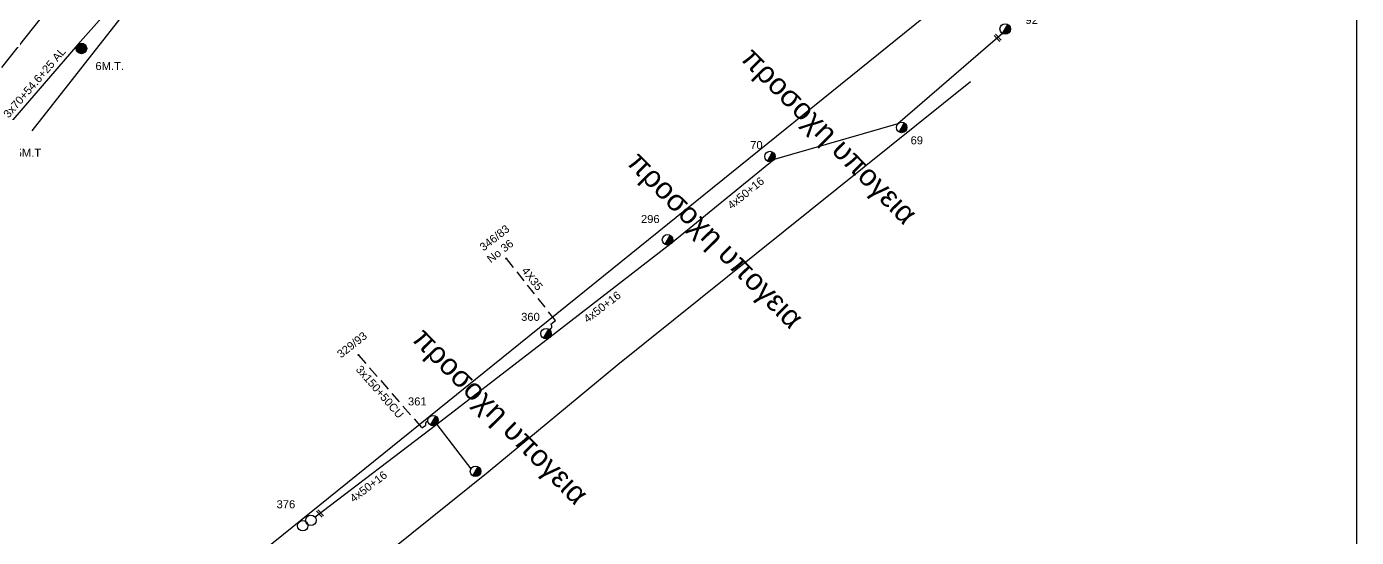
# Model space of a CAD drawing. Header units: millimetres. Extents: x 7477 to 9676, y 1828 to 2857.
# Drawn here: x 9203.3 to 9502.3, y 2330.2 to 2445 of the extents above; entities that cross this region are included whole.
import ezdxf
from ezdxf.enums import TextEntityAlignment as Align

# ---------------------------------------------------------------- set-up
doc = ezdxf.new("R2010")
doc.units = ezdxf.units.MM
doc.linetypes.add('DASHED', pattern=[19.05, 12.7, -6.35])
for name, color, linetype, lineweight in [('3x150+50CU', 7, 'Continuous', 30), ('3x70+54.6+25 AL', 7, 'SYN_LINE', 30), ('4X35', 7, 'DASHED', 30), ('4x50+16', 7, 'Continuous', 30), ('4x6', 7, 'SYN_LINE', 30), ('Υπόβαθρο ΔΕΗ', 7, 'Continuous', 30)]:
    doc.layers.add(name, color=color, linetype=linetype, lineweight=lineweight)
for name, color, linetype in [('TEXT ΚΑΛΩΔΙΩΝ', 7, 'Continuous'), ('Άγνωστα', 7, 'Continuous'), ('Μηχανική τομή', 7, 'Continuous'), ('Στύλος Ξύλινος', 7, 'Continuous'), ('Στύλος Ξύλινος @ 1', 7, 'Continuous'), ('Στύλος ΦΜ', 7, 'Continuous'), ('Στύλος ΦΜ @ 1', 7, 'Continuous'), ('Συνδέσεις', 7, 'Continuous')]:
    doc.layers.add(name, color=color, linetype=linetype)
doc.styles.add('arial', font='ARIAL.TTF')
doc.styles.get("Standard").update_dxf_attribs({"font": 'ARIAL.TTF'})
doc.linetypes.add('SYN_LINE', pattern='A,0.5,-0.0001,["/\\/\\/\\/",Standard,S=0.1,R=0,X=0,Y=-0.05],-0.25', length=0.7501)

# ---------------------------------------------------------------- blocks, each defined once
blk = doc.blocks.new('ΥΠΑΡΧΩΝ ΤΣΙΜΕΝΤΕΝΙΟΣ ΣΤΥΛΟΣ')
at = {"layer": 'Στύλος ΦΜ'}
blk.add_hatch(color=7, dxfattribs=at).paths.add_polyline_path([(-1.29, -2.28, 0.574793), (2.62, 0, 0.268822), (1.3, 2.27)])
at = {"layer": 'Στύλος ΦΜ', "color": 7}
blk.add_line((-1.29, -2.28), (1.3, 2.27), dxfattribs=at)
blk.add_circle((0, 0), 2.62, dxfattribs=at)
at = {"layer": 'Στύλος ΦΜ', "flags": 4}
for tag, p in [('ΤΥΠΟΣ', (-4.91, 3.03)), ('ΑΡΙΘΜΟΣ', (-4.68, 8.05))]:
    blk.add_attdef(tag, p, '', height=4, dxfattribs=at)
blk = doc.blocks.new('ΥΠΑΡΧΩΝ ΞΥΛΙΝΟΣ ΣΤΥΛΟΣ')
at = {"layer": 'Στύλος Ξύλινος'}
h = blk.add_hatch(color=7, dxfattribs=at)
h.paths.add_polyline_path([(-2.62, 0, 0.270008), (-1.29, -2.28), (1.3, 2.27, 0.576266)])
h.paths.add_polyline_path([(-1.29, -2.28, 0.574793), (2.62, 0, 0.268822), (1.3, 2.27)])
at = {"layer": 'Στύλος Ξύλινος', "color": 7}
blk.add_line((-1.29, -2.28), (1.3, 2.27), dxfattribs=at)
blk.add_circle((0, 0), 2.62, dxfattribs=at)
at = {"layer": 'Στύλος Ξύλινος', "flags": 4}
for tag, p in [('ΑΡΙΘΜΟΣ', (-4.91, 8.6)), ('ΤΥΠΟΣ', (-4.85, 3.39))]:
    blk.add_attdef(tag, p, '', height=4, dxfattribs=at)
blk = doc.blocks.new('ΠΡΟΒΛΕΠΟΜΕΝΟΣ ΞΥΛΙΝΟΣ ΣΤΥΛΟΣ')
at = {"layer": 'Στύλος Ξύλινος', "color": 7}
blk.add_circle((0, 0), 2.62, dxfattribs=at)
at = {"layer": 'Στύλος Ξύλινος', "flags": 4}
for tag, p in [('ΑΡΙΘΜΟΣ', (-6.53, 6.96)), ('ΤΥΠΟΣ', (-6.8, 2.18))]:
    blk.add_attdef(tag, p, '', height=4, dxfattribs=at)
blk = doc.blocks.new('ΜΗΧΑΝΙΚΗ ΤΟΜΗ')
at = {"layer": 'Μηχανική τομή', "ltscale": 40}
for p, q in [((-1.9, 0.8), (5.7, 0.8)), ((-1.9, -0.8), (5.7, -0.8))]:
    blk.add_line(p, q, dxfattribs=at)
blk = doc.blocks.new('_ΣΥΝΔΕΣΗ')
at = {"layer": 'Συνδέσεις', "linetype": 'SYN_LINE', "ltscale": 40}
blk.add_hatch(color=256, dxfattribs=at).paths.add_polyline_path([(0.5, 0, 1), (-0.5, 0, 1)])
at = {"layer": 'Συνδέσεις'}
blk.add_circle((0, 0), 0.5, dxfattribs=at)

msp = doc.modelspace()

# ---------------------------------------------------------------- linework, layer by layer
at = {"layer": '3x150+50CU', "color": 5, "linetype": 'DASHED', "lineweight": -3, "ltscale": 0.2}
msp.add_lwpolyline([(9277.93, 2371.18), (9292.18, 2354.83), (9293.03, 2355.38, -0.494551), (9293.54, 2356.33, 30.293401)], format="xyb", dxfattribs=at)
at = {"layer": '3x70+54.6+25 AL', "color": 85, "linetype": 'SYN_LINE', "lineweight": -3, "ltscale": 15}
msp.add_lwpolyline([(9241.05, 2470.56), (9214.83, 2440.96), (9197.35, 2420.75), (9175.04, 2397.26), (9154.83, 2384.57), (9129.85, 2371.36)], dxfattribs=at)
at = {"layer": '4X35', "color": 5, "linetype": 'DASHED', "lineweight": -3, "ltscale": 0.2}
msp.add_lwpolyline([(9311.14, 2392.88), (9322.24, 2378.87), (9321.22, 2378.06, -0.793306), (9320.71, 2377.03, 2.673351)], format="xyb", dxfattribs=at)
at = {"layer": '4x50+16', "color": 5, "lineweight": -3, "ltscale": 0.2}
msp.add_lwpolyline([(9422.79, 2443.45), (9399.22, 2423.14), (9371.44, 2415.17), (9348.25, 2396.25), (9321.02, 2375.24), (9295.53, 2355.61), (9268.18, 2334.75)], dxfattribs=at)
at = {"layer": '4x6', "color": 5, "linetype": 'SYN_LINE', "lineweight": -3, "ltscale": 15}
msp.add_lwpolyline([(9295.53, 2355.61), (9303.22, 2345.62)], dxfattribs=at)
at = {"layer": 'Υπόβαθρο ΔΕΗ', "lineweight": -3}
msp.add_lwpolyline([(7515.98, 2835.63), (9502.35, 2835.63), (9502.35, 1846.95), (7515.98, 1846.95)], close=True, dxfattribs=at)
for points in [[(9197.76, 2435.8), (9244.94, 2495.42), (9178.31, 2548.71)], [(9256.8, 2327.51), (9405.03, 2447.06), (9291.69, 2532.65), (9204.44, 2421.56)], [(9268.17, 2313.67), (9307.06, 2344.94), (9336.24, 2369.06), (9373.44, 2398.89), (9415.58, 2432.71)]]:
    msp.add_lwpolyline(points, dxfattribs=at)

# ---------------------------------------------------------------- block references
at = {"layer": 'Μηχανική τομή', "lineweight": -3, "xscale": 0.2499999999999996, "yscale": 0.2499999999999996, "zscale": 0.4999999999999997, "rotation": 314.0430771350141}
for p in [(9421.34, 2442.85), (9268.95, 2335.93)]:
    msp.add_blockref('ΜΗΧΑΝΙΚΗ ΤΟΜΗ', p, dxfattribs=at)
at = {"layer": 'Στύλος Ξύλινος @ 1', "lineweight": -3, "ltscale": 40}
ref = msp.add_blockref('ΥΠΑΡΧΩΝ ΞΥΛΙΝΟΣ ΣΤΥΛΟΣ', (9215.64, 2440.1), dxfattribs=dict(at, xscale=0.4499999999998181, yscale=0.4499999999998181, zscale=0.4499999999998181))
ref.add_attrib('ΤΥΠΟΣ', '6M.T.', (9218.78, 2435.26), dxfattribs={"layer": 'Στύλος Ξύλινος', "height": 1.8, "flags": 4})
ref = msp.add_blockref('ΥΠΑΡΧΩΝ ΞΥΛΙΝΟΣ ΣΤΥΛΟΣ', (9198.17, 2419.9), dxfattribs=dict(at, xscale=0.449999999999818, yscale=0.449999999999818, zscale=0.449999999999818))
ref.add_attrib('ΤΥΠΟΣ', '5M.T', (9200.83, 2415.75), dxfattribs={"layer": 'Στύλος Ξύλινος', "height": 1.8, "flags": 4})
ref = msp.add_blockref('ΠΡΟΒΛΕΠΟΜΕΝΟΣ ΞΥΛΙΝΟΣ ΣΤΥΛΟΣ', (9267.24, 2334.04), dxfattribs=dict(at, xscale=0.4499999999998181, yscale=0.4499999999998181, zscale=0.4499999999998181))
ref.add_attrib('ΤΥΠΟΣ', '376', (9259.51, 2336.75), dxfattribs={"layer": 'Στύλος Ξύλινος', "height": 1.8, "flags": 4})
at = {"layer": 'Στύλος Ξύλινος @ 1', "lineweight": -3, "ltscale": 40, "xscale": 0.4499999999998181, "yscale": 0.4499999999998181, "zscale": 0.4499999999998181}
msp.add_blockref('ΠΡΟΒΛΕΠΟΜΕΝΟΣ ΞΥΛΙΝΟΣ ΣΤΥΛΟΣ', (9265.39, 2332.83), dxfattribs=at)
at = {"layer": 'Στύλος ΦΜ @ 1', "lineweight": -3, "ltscale": 40}
ref = msp.add_blockref('ΥΠΑΡΧΩΝ ΤΣΙΜΕΝΤΕΝΙΟΣ ΣΤΥΛΟΣ', (9423.37, 2444.48), dxfattribs=dict(at, xscale=0.449999999999818, yscale=0.449999999999818, zscale=0.449999999999818))
ref.add_attrib('ΤΥΠΟΣ', '92', (9427.92, 2445.61), dxfattribs={"layer": 'Στύλος ΦΜ', "height": 1.8, "flags": 4})
ref = msp.add_blockref('ΥΠΑΡΧΩΝ ΤΣΙΜΕΝΤΕΝΙΟΣ ΣΤΥΛΟΣ', (9400.08, 2422.34), dxfattribs=dict(at, xscale=0.4499999999998181, yscale=0.4499999999998181, zscale=0.4499999999998181))
ref.add_attrib('ΤΥΠΟΣ', '69', (9402.09, 2418.56), dxfattribs={"layer": 'Στύλος ΦΜ', "height": 1.8, "flags": 4})
ref = msp.add_blockref('ΥΠΑΡΧΩΝ ΤΣΙΜΕΝΤΕΝΙΟΣ ΣΤΥΛΟΣ', (9370.46, 2415.82), dxfattribs=dict(at, xscale=0.449999999999818, yscale=0.449999999999818, zscale=0.449999999999818))
ref.add_attrib('ΤΥΠΟΣ', '70', (9366.02, 2417.49), dxfattribs={"layer": 'Στύλος ΦΜ', "height": 1.8, "flags": 4})
ref = msp.add_blockref('ΥΠΑΡΧΩΝ ΤΣΙΜΕΝΤΕΝΙΟΣ ΣΤΥΛΟΣ', (9347.43, 2397.09), dxfattribs=dict(at, xscale=0.449999999999818, yscale=0.449999999999818, zscale=0.449999999999818))
ref.add_attrib('ΤΥΠΟΣ', '296', (9341.46, 2400.87), dxfattribs={"layer": 'Στύλος ΦΜ', "height": 1.8, "flags": 4})
ref = msp.add_blockref('ΥΠΑΡΧΩΝ ΤΣΙΜΕΝΤΕΝΙΟΣ ΣΤΥΛΟΣ', (9320.12, 2376), dxfattribs=dict(at, xscale=0.449999999999818, yscale=0.449999999999818, zscale=0.449999999999818))
ref.add_attrib('ΤΥΠΟΣ', '360', (9314.51, 2378.88), dxfattribs={"layer": 'Στύλος ΦΜ', "height": 1.8, "flags": 4})
ref = msp.add_blockref('ΥΠΑΡΧΩΝ ΤΣΙΜΕΝΤΕΝΙΟΣ ΣΤΥΛΟΣ', (9294.71, 2356.46), dxfattribs=dict(at, xscale=0.4499999999998181, yscale=0.4499999999998181, zscale=0.4499999999998181))
ref.add_attrib('ΤΥΠΟΣ', '361', (9289.06, 2359.87), dxfattribs={"layer": 'Στύλος ΦΜ', "height": 1.8, "flags": 4})
at = {"layer": 'Στύλος ΦΜ @ 1', "lineweight": -3, "ltscale": 40, "xscale": 0.4499999999998181, "yscale": 0.4499999999998181, "zscale": 0.4499999999998181}
msp.add_blockref('ΥΠΑΡΧΩΝ ΤΣΙΜΕΝΤΕΝΙΟΣ ΣΤΥΛΟΣ', (9304.25, 2345.05), dxfattribs=at)
at = {"layer": 'Συνδέσεις', "lineweight": -3, "xscale": 0.25, "yscale": 0.25, "zscale": 0.25}
for p in [(9311.14, 2392.88), (9277.93, 2371.18)]:
    msp.add_blockref('_ΣΥΝΔΕΣΗ', p, dxfattribs=at)

# ---------------------------------------------------------------- texts
at = {"layer": 'TEXT ΚΑΛΩΔΙΩΝ', "linetype": 'Continuous', "lineweight": -3, "ltscale": 0.2}
for s, rotation, p in [('3x70+54.6+25 AL', 49.1422, (9205.07, 2432.42)), ('4x50+16', 39.2106, (9365.02, 2407.61)), ('4X35', 308.3718, (9317.02, 2388.35)), ('4x50+16', 37.6461, (9332.73, 2382.01)), ('3x150+50CU', 311.07, (9282.74, 2362.92)), ('4x50+16', 37.336, (9280.16, 2341.63))]:
    msp.add_text(s, height=1.8, rotation=rotation, dxfattribs=at).set_placement(p, align=Align.MIDDLE_CENTER)
at = {"layer": 'TEXT ΚΑΛΩΔΙΩΝ', "color": 1, "linetype": 'Continuous', "lineweight": -3, "ltscale": 0.2}
for p in [(9383.88, 2420.57), (9358.3, 2397.14), (9309.94, 2357.55)]:
    msp.add_text('προσοχη υπογεια', height=4.7764, rotation=314.6914, dxfattribs=at).set_placement(p, align=Align.MIDDLE_CENTER)
at = {"layer": 'Άγνωστα', "lineweight": -3, "ltscale": 40, "char_height": 1.8, "width": 27.758, "attachment_point": 1, "rotation": 38.1972, "style": 'arial'}
for s, insert in [('346/83', (9304.94, 2395.86)), ('Nο 36', (9306.59, 2393.18)), ('329/93', (9272.89, 2371.82))]:
    msp.add_mtext(s, dxfattribs=dict(at, insert=insert))

doc.saveas('drawing.dxf')
